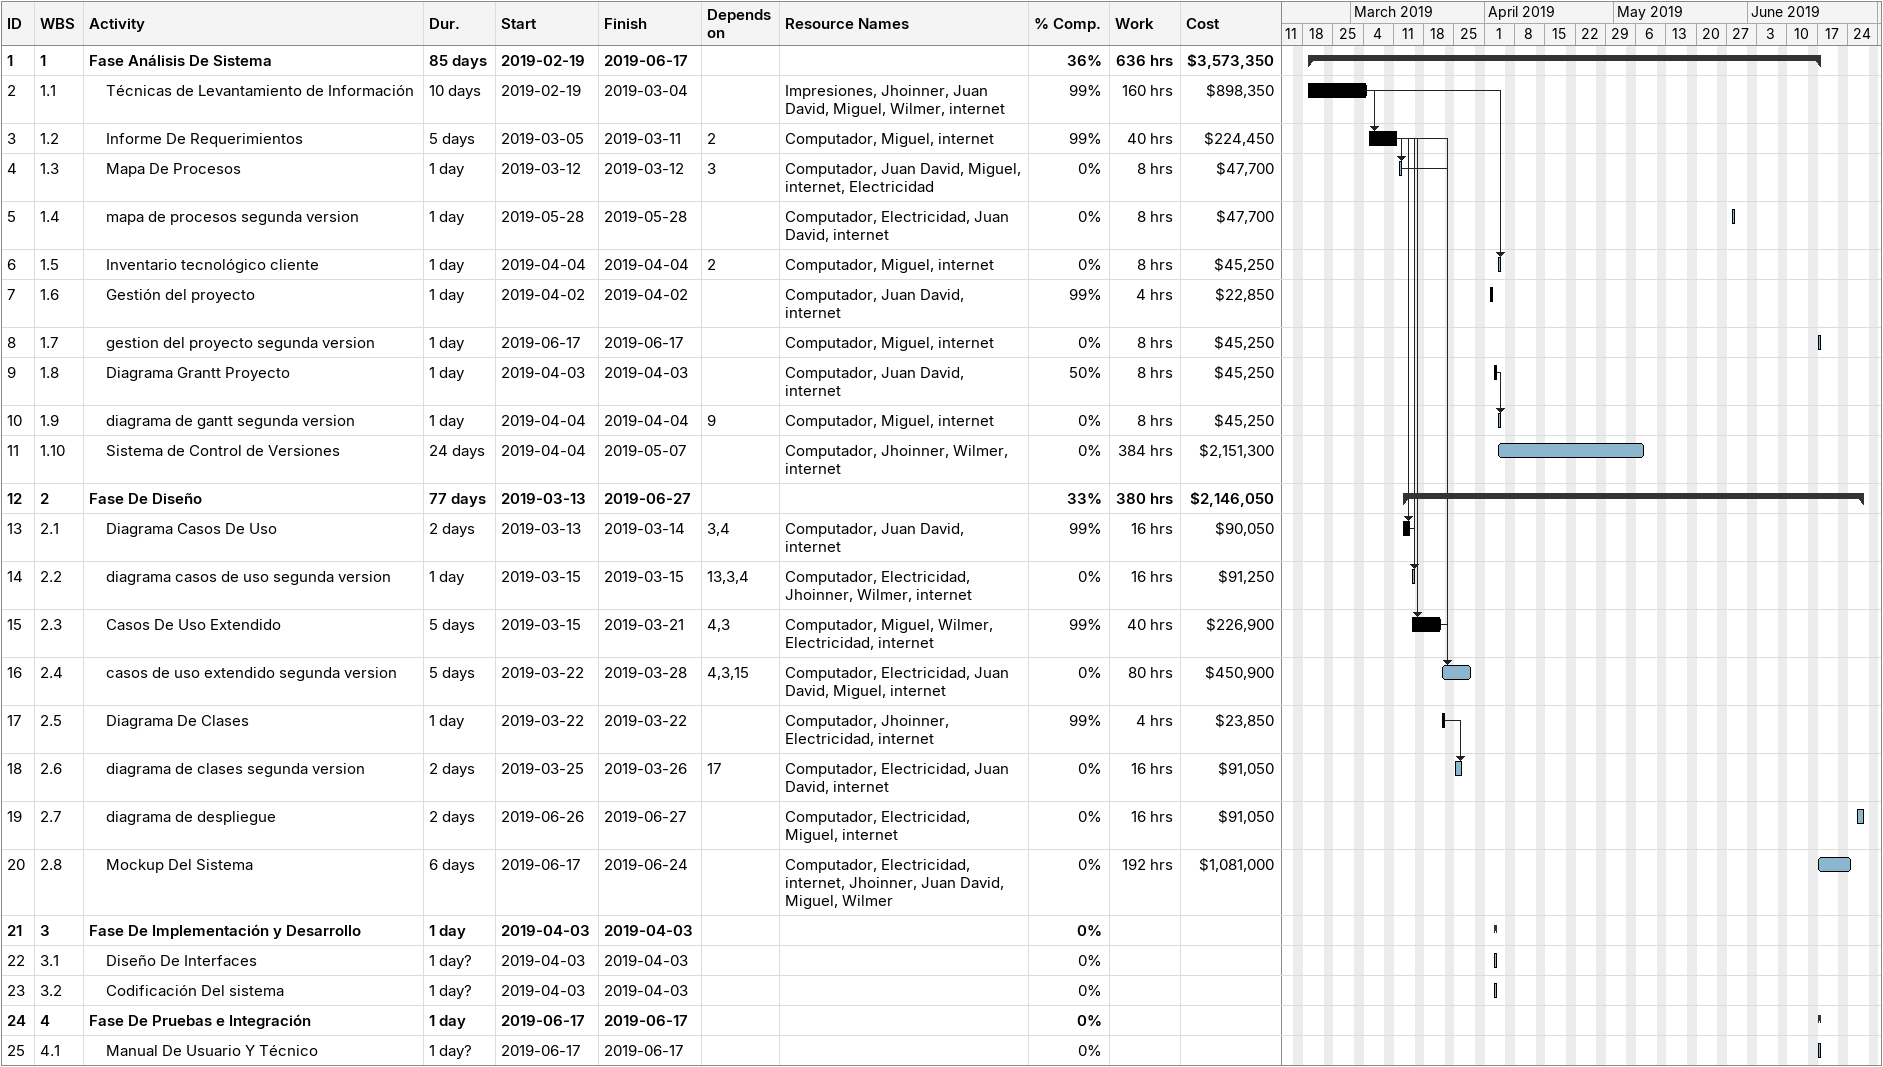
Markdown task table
| ID | WBS | Task | Duration | Start | Finish | Predecessors | Resources | % complete | Work (h) | Cost ($) |
|---|---|---|---|---|---|---|---|---|---|---|
| 1 | 1 | **Fase Análisis De Sistema** | 85d | 2019-02-19 | 2019-06-17 |  |  | 36 | 636 | 3573350 |
| 2 | 1.1 | Técnicas de Levantamiento de Información | 10d | 2019-02-19 | 2019-03-04 |  | Impresiones, Jhoinner, Juan David, Miguel, Wilmer, internet | 99 | 160 | 898350 |
| 3 | 1.2 | Informe De Requerimientos | 5d | 2019-03-05 | 2019-03-11 | 2 | Computador, Miguel, internet | 99 | 40 | 224450 |
| 4 | 1.3 | Mapa De Procesos | 1d | 2019-03-12 | 2019-03-12 | 3 | Computador, Juan David, Miguel, internet, Electricidad | 0 | 8 | 47700 |
| 5 | 1.4 | mapa de procesos segunda version | 1d | 2019-05-28 | 2019-05-28 |  | Computador, Electricidad, Juan David, internet | 0 | 8 | 47700 |
| 6 | 1.5 | Inventario tecnológico cliente | 1d | 2019-04-04 | 2019-04-04 | 2 | Computador, Miguel, internet | 0 | 8 | 45250 |
| 7 | 1.6 | Gestión del proyecto | 1d | 2019-04-02 | 2019-04-02 |  | Computador, Juan David, internet | 99 | 4 | 22850 |
| 8 | 1.7 | gestion del proyecto segunda version | 1d | 2019-06-17 | 2019-06-17 |  | Computador, Miguel, internet | 0 | 8 | 45250 |
| 9 | 1.8 | Diagrama Grantt Proyecto | 1d | 2019-04-03 | 2019-04-03 |  | Computador, Juan David, internet | 50 | 8 | 45250 |
| 10 | 1.9 | diagrama de gantt segunda version | 1d | 2019-04-04 | 2019-04-04 | 9 | Computador, Miguel, internet | 0 | 8 | 45250 |
| 11 | 1.10 | Sistema de Control de Versiones | 24d | 2019-04-04 | 2019-05-07 |  | Computador, Jhoinner, Wilmer, internet | 0 | 384 | 2151300 |
| 12 | 2 | **Fase De Diseño** | 77d | 2019-03-13 | 2019-06-27 |  |  | 33 | 380 | 2146050 |
| 13 | 2.1 | Diagrama Casos De Uso | 2d | 2019-03-13 | 2019-03-14 | 3, 4 | Computador, Juan David, internet | 99 | 16 | 90050 |
| 14 | 2.2 | diagrama casos de uso segunda version | 1d | 2019-03-15 | 2019-03-15 | 13, 3, 4 | Computador, Electricidad, Jhoinner, Wilmer, internet | 0 | 16 | 91250 |
| 15 | 2.3 | Casos De Uso Extendido | 5d | 2019-03-15 | 2019-03-21 | 4, 3 | Computador, Miguel, Wilmer, Electricidad, internet | 99 | 40 | 226900 |
| 16 | 2.4 | casos de uso extendido segunda version | 5d | 2019-03-22 | 2019-03-28 | 4, 3, 15 | Computador, Electricidad, Juan David, Miguel, internet | 0 | 80 | 450900 |
| 17 | 2.5 | Diagrama De Clases | 1d | 2019-03-22 | 2019-03-22 |  | Computador, Jhoinner, Electricidad, internet | 99 | 4 | 23850 |
| 18 | 2.6 | diagrama de clases segunda version | 2d | 2019-03-25 | 2019-03-26 | 17 | Computador, Electricidad, Juan David, internet | 0 | 16 | 91050 |
| 19 | 2.7 | diagrama de despliegue | 2d | 2019-06-26 | 2019-06-27 |  | Computador, Electricidad, Miguel, internet | 0 | 16 | 91050 |
| 20 | 2.8 | Mockup Del Sistema | 6d | 2019-06-17 | 2019-06-24 |  | Computador, Electricidad, internet, Jhoinner, Juan David, Miguel, Wilmer | 0 | 192 | 1081000 |
| 21 | 3 | **Fase De Implementación y Desarrollo** | 1d | 2019-04-03 | 2019-04-03 |  |  | 0 |  |  |
| 22 | 3.1 | Diseño De Interfaces | 1d? | 2019-04-03 | 2019-04-03 |  |  | 0 |  |  |
| 23 | 3.2 | Codificación Del sistema | 1d? | 2019-04-03 | 2019-04-03 |  |  | 0 |  |  |
| 24 | 4 | **Fase De Pruebas e Integración** | 1d | 2019-06-17 | 2019-06-17 |  |  | 0 |  |  |
| 25 | 4.1 | Manual De Usuario Y Técnico | 1d? | 2019-06-17 | 2019-06-17 |  |  | 0 |  |  |
